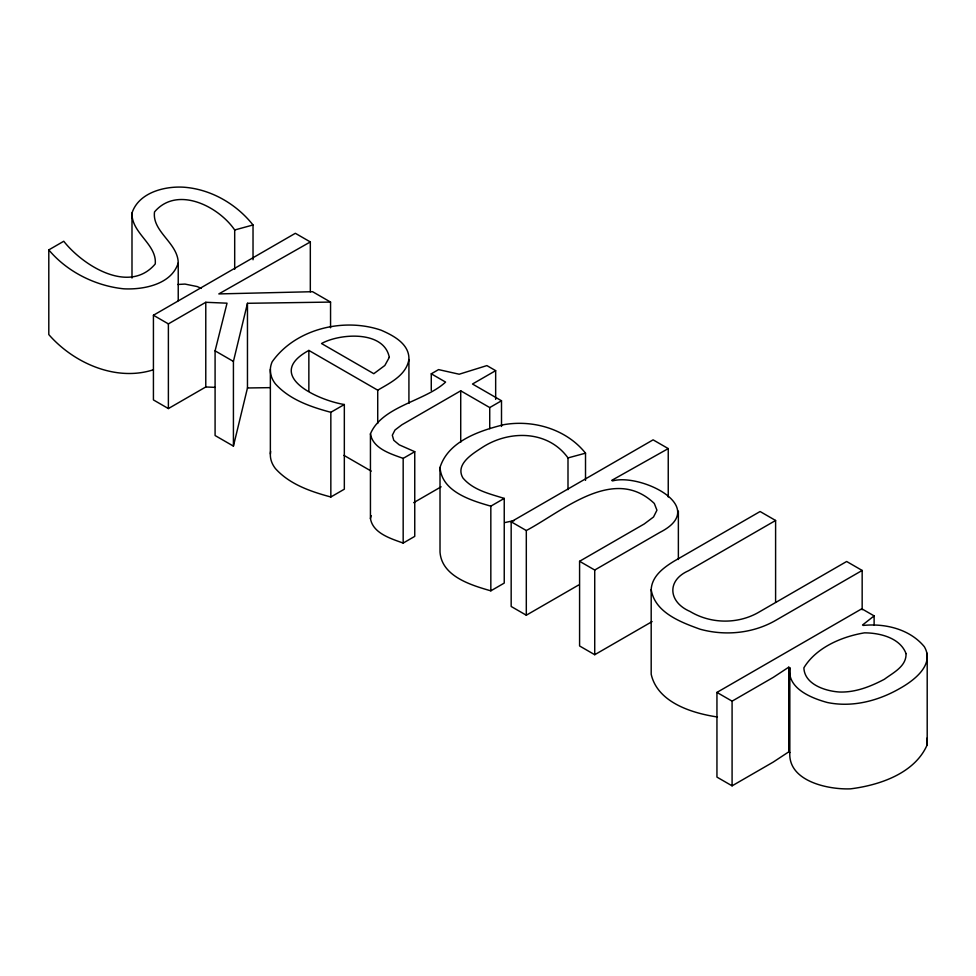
<?xml version="1.0" encoding="UTF-8"?>
<svg xmlns="http://www.w3.org/2000/svg" width="976" height="976" viewBox="0 0 976 976"><rect width="100%" height="100%" fill="white"/><g stroke="black" fill="none" stroke-linecap="round" stroke-linejoin="round"><path stroke-width="1.46" d="M789.828 667.828C786.839 688.324 811.202 698.096 827.294 702.488C852.231 707.673 878.193 700.951 899.921 688.409C913.865 680.601 934.935 664.802 924.345 646.722C909.815 629.117 885.232 623.213 863.26 625.433L862.528 625.006L874.118 615.893L861.796 608.792L716.945 692.411L716.945 777.103L732.085 785.839L773.224 762.085L788.73 751.874L788.73 667.194L789.828 667.828L789.828 752.508C787.986 781.312 828.307 789.755 850.584 788.84C879.522 785.192 914.707 773.456 927.2 744.81L927.2 653.261M668.243 496.979L668.243 448.594L611.684 480.399L612.599 480.924C640.024 473.055 710.418 506.617 659.935 532.371L594.726 570.033L579.585 561.285L579.585 645.966L594.726 654.713L652.114 621.578M717.433 716.994C692.008 713.212 657.519 702.513 651.187 674.245L651.187 589.565C651.895 576.182 663.692 567.507 674.172 561.127L760.097 511.522L775.603 520.476L775.603 602.131M214.891 387.362L205.777 386.972L168.384 408.566L153.427 399.928L153.427 315.248L168.384 323.886L205.777 302.292L227.03 303.182L215.086 350.848L215.086 435.528L233.423 446.117L233.423 361.437L247.465 303.292L330.559 302.084L330.559 327.79M233.423 446.117L247.465 387.972L247.465 303.292M234.691 269.303L234.691 229.982C218.478 206.192 177.059 185.355 154.513 211.926C151.927 231.702 177.974 242.914 178.23 262.898C171.691 284.406 143.521 289.86 123.684 288.811C95.306 285.846 67.137 271.828 48.8 249.893L63.757 241.255C82.936 265.631 129.21 294.74 155.245 263.959C157.112 244.256 131.321 233.227 131.992 213.024C138.653 192.601 164.578 185.94 183.976 187.221C211.011 189.234 236.326 203.923 253.028 224.98L253.028 259.762M501.505 426.475L501.505 400.77L489.732 407.565L460.721 390.815L401.892 424.78L394.987 430.013L392.315 435.259L393.779 440.298L399.245 444.849L414.751 451.693L414.751 536.373L403.173 543.071C390.876 538.618 372.856 533.299 370.441 518.512L370.441 433.832C382.153 406.065 425.146 401.209 445.581 382.08L431.27 373.808L431.27 390.437M370.441 518.512L371.197 515.633M344.333 404.515L330.84 412.299C310.819 406.907 289.665 399.745 275.427 383.897A58.218 33.611 0 0 1 272.182 361.779C295.411 328.814 343.747 317.322 381.165 330.217C393.426 335.561 409.554 343.979 408.92 359.534C406.175 375.296 390.156 382.86 377.724 390.18L308.855 350.421C263.044 375.455 318.115 400.343 344.333 404.515L344.333 489.196L330.84 496.991C310.819 491.599 289.665 484.425 275.427 468.578A58.218 33.611 0 0 1 270.645 451.437M567.995 489.659L567.995 457.915C547.926 429.989 508.716 429.928 481.888 447.691C472.53 453.828 455.023 464.271 462.868 477.898C473.055 490.123 489.72 493.856 504.238 498.407L504.238 583.087L490.83 590.834C471.152 585.185 441.823 576.45 440.017 552.123L440.017 467.443C448.326 441.042 479.606 430.709 504.006 424.633C533.555 419.558 566.519 429.269 585.515 453.169L585.515 480.387M788.73 667.194L773.224 677.405L732.085 701.158L716.945 692.411M153.427 315.248L295.35 233.301L310.319 241.938L310.319 291.848M310.319 241.938L218.819 293.922L312.588 291.702L330.559 302.084M431.27 373.808L438.566 369.599L459.171 374.223L486.902 365.597L495.662 370.648L495.662 399.379M495.662 370.648L472.494 384.019L501.505 400.77M370.441 433.832C372.856 448.618 390.876 453.925 403.173 458.378L414.751 451.693M413.665 502.677L441.115 486.817M440.017 467.443C441.823 491.77 471.152 500.505 490.83 506.154L504.238 498.407M578.573 585.039L526.308 615.209L511.168 606.474L511.168 521.794L653.103 439.847L668.243 448.594M511.168 521.794L526.308 530.529C562.652 511.314 613.831 464.771 654.31 503.47L656.933 510.204L653.53 516.987L644.245 523.953L579.585 561.285M775.603 520.476L688.58 570.716C666.23 580.513 668.584 602.216 689.947 611.415C711.04 624.176 738.686 624.396 759.816 611.635L846.656 561.493L862.162 570.448L862.162 609.768M862.162 570.448L775.871 620.272C753.143 633.436 725.302 636.132 700.121 629.215C680.821 622.224 654.835 612.586 651.187 589.565M153.403 369.77C115.876 381.884 73.615 363.023 48.8 334.573L48.8 249.893M234.691 229.982L253.028 224.98M504.677 522.599L514.254 520.562M567.995 457.915L585.515 453.169M177.791 284.48L184.989 284.077L197.225 286.566L201.324 288.42M247.465 387.972L270.132 387.643M215.086 350.848L233.423 361.437M343.942 455.365L371.222 471.115M788.73 751.874L789.828 752.508M927.2 737.941L927.2 744.81M874.118 615.893L874.118 624.969M732.085 701.158L732.085 785.839M678.369 511.095L678.369 559.492M594.726 570.033L594.726 654.713M526.308 530.529L526.308 615.209M490.83 506.154L490.83 590.834M489.732 407.565L489.732 428.732M460.721 390.815L460.721 442.238M408.92 359.534L408.92 403.393M403.173 458.378L403.173 543.071M377.724 390.18L377.724 423.45M330.84 412.299L330.84 496.991M308.855 350.421L308.855 391.254M270.364 369.282L270.364 453.962M205.777 302.292L205.777 386.972M178.23 262.898L178.23 300.706M168.384 323.886L168.384 408.566M131.992 213.024L131.992 278.05M906.033 653.591C906.57 666.413 893.089 672.708 884.415 679.247C870.543 686.567 855.488 692.545 839.531 692.021C825.489 691.167 804.444 684.432 803.882 667.828C816.058 647.588 841.776 636.608 864.443 632.851C879.766 632.863 900.116 637.779 906.033 653.591M389.302 357.375L384.837 365.488L373.796 373.698L321.531 343.528C339.916 333.316 384.08 330.23 389.302 357.375"/></g></svg>
